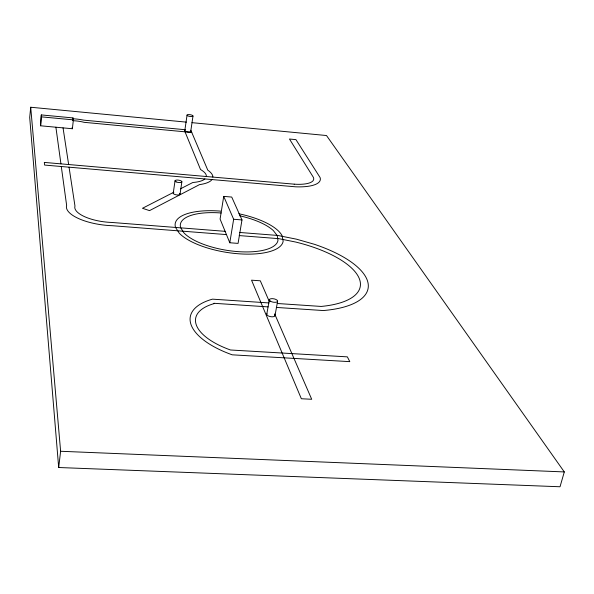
<?xml version="1.0" encoding="UTF-8"?>
<svg xmlns="http://www.w3.org/2000/svg" width="594" height="594" viewBox="0 0 594 594"><rect width="100%" height="100%" fill="white"/><g stroke="black" fill="none" stroke-linecap="round" stroke-linejoin="round"><path stroke-width="0.89" d="M186.434 122.134L30.71 107.239L29.7 117.463L58.68 467.515L560.023 486.761L564.3 471.926L326.492 135.529L191.959 122.661M41.32 114.924L40.622 125.794L72.379 128.742L73.374 119.869L73.025 117.924L41.32 114.924L40.622 125.794M72.728 120.575L73.025 117.924M58.68 467.515L60.618 451.269L30.71 107.239M173.233 193.265L175.022 180.888M184.816 130.532L187.065 115.058M180.056 194.089L181.868 181.727M190.711 131.564L192.983 116.09A3.015 0.876 8.6 0 0 188.855 114.597A3.015 0.876 8.6 0 0 188.224 116.038A3.015 0.876 8.6 0 0 192.983 116.09M223.723 196.384L220.092 219.075L229.789 242.76L238.068 243.392L241.981 219.936L231.727 197.059L223.723 196.384L233.65 219.268L229.789 242.76M266.773 314.189L269.364 299.747M274.985 315.659L277.613 301.225M206.326 176.515L206.341 176.47A28.542 9.459 8.4 0 0 200.534 169.535L185.024 131.816M211.939 179.566L211.405 180.264A35.625 11.813 8.4 0 1 199.532 184.615L149.532 210.625L142.471 208.286L173.842 192.218M204.885 178.95L203.452 179.952A28.542 9.459 8.4 0 1 192.835 182.492L180.45 188.833M60.618 451.269L564.3 471.926M269.03 302.94L212.489 299.153A74.443 32.076 10.3 0 0 232.195 354.818L349.807 361.642L347.356 356.86L230.517 349.992A62.08 26.782 10.2 0 1 214.033 303.623M277.257 303.497L321.176 306.437A84.096 32.677 10.3 0 0 359.296 278.616A84.096 32.677 10.3 0 0 295.693 242.048L278.876 238.669L239.196 235.58M213.922 303.289L268.08 306.883M276.329 307.432L323.277 310.543A92.902 36.115 10.3 0 0 368.176 283.873A92.902 36.115 10.3 0 0 314.323 244.275L296.428 239.167L277.747 235.447L239.62 232.462M225.111 231.326L111.627 222.446A30.999 11.271 7.2 0 1 74.97 206.051L69.045 167.181M226.448 234.593L112.325 225.713A38.424 13.981 7.2 0 1 66.632 205.383L61.293 166.513M233.65 219.268L241.981 219.936M191.765 132.455L84.155 122.327A16.587 5.086 7 0 0 73.723 120.745M185.395 129.737L83.717 120.144A23.352 7.165 7 0 0 72.765 118.748M41.535 116.87L73.374 119.869M269.223 301.358L260.306 280.799L251.544 280.182L301.351 398.745L311.702 399.279L274.658 313.884M190.837 130.257L207.796 170.181A35.625 11.813 8.4 0 1 212.815 176.195L212.838 177.079M72.156 127.42L72.379 128.742M63.046 127.873L68.637 164.531M55.895 127.213L60.93 163.855M220.76 211.137A54.678 20.114 9.3 0 0 175.557 227.45L179.232 233.167A54.678 20.114 9.3 0 0 238.172 253.749A54.678 20.114 9.3 0 0 283.145 241.209L282.135 235.796A54.678 20.114 9.3 0 0 238.825 213.758M179.559 193.429A3.445 1.195 8.4 0 1 178.898 194.877A3.445 1.195 8.4 0 1 174.51 194.349A3.445 1.195 8.4 0 1 173.656 192.716M221.168 212.994A49.465 18.191 9.3 0 0 180.643 227.621L183.858 232.781A49.465 18.191 9.3 0 0 236.754 251.529A49.465 18.191 9.3 0 0 277.97 240.511L277.257 235.632L273.329 230.569A49.465 18.191 9.3 0 0 239.657 215.778M274.569 314.694A4.173 1.752 10.4 0 1 271.139 316.743A4.173 1.752 10.4 0 1 266.988 313.766M190.496 131.066A3 0.906 8.5 0 1 187.778 131.965A3 0.906 8.5 0 1 185.016 130.324M294.186 184.162L44.327 162.414L44.609 165.065L295.723 186.82A37.749 12.103 9.9 0 0 320.04 177.465L295.946 139.635L289.464 139.018L313.075 176.849A26.567 8.531 10 0 1 294.186 184.162M270.389 301.173A4.188 1.715 10.4 0 0 277.405 301.633A4.188 1.715 10.4 0 0 272.676 298.663A4.188 1.715 10.4 0 0 270.389 301.173M176.091 181.861A3.46 1.166 8.4 0 0 181.779 182.016A3.46 1.166 8.4 0 0 177.472 180.049A3.46 1.166 8.4 0 0 176.091 181.861"/></g></svg>
